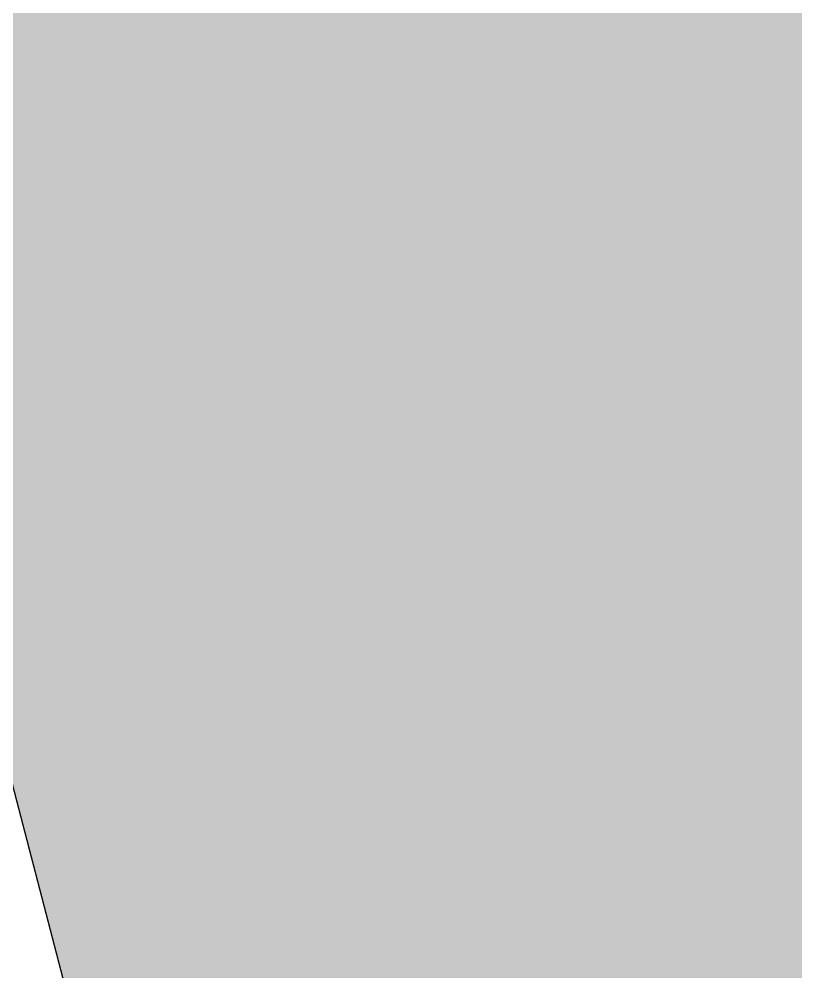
# Model space of a CAD drawing. Header units: millimetres. Extents: x -1 to 12300, y -1929 to 2470.
# Drawn here: x 8508.96252 to 8508.98564, y 1429.76458 to 1429.79296 of the extents above; entities that cross this region are included whole.
import ezdxf

# ---------------------------------------------------------------- set-up
doc = ezdxf.new("R2010")
doc.units = ezdxf.units.MM
doc.layers.get('0').update_dxf_attribs({"color": 250})
doc.layers.add('Background', color=7, linetype='Continuous')
doc.layers.add('Lines Runway', color=7, linetype='Continuous')
picture_1 = doc.add_image_def('image6.jpg', size_in_pixel=(1389, 712))

# ---------------------------------------------------------------- blocks, each defined once
blk = doc.blocks.new('A$C3CB048BA')
at = {"layer": 'Background', "true_color": 0x939495}
h = blk.add_hatch(color=252, dxfattribs=at)
h.dxf.hatch_style = 1
h.paths.add_polyline_path([(-1054.24624, 420.53041), (-1077.58822, 420.53041), (-1077.14165, 410.05115)])
h.paths.add_polyline_path([(-1077.8013, 425.53041), (-1090.37364, 415.81085, -0.149217), (-1077.8013, 420.53041), (-1077.58822, 420.53041)])
at = {"layer": 'Lines Runway', "true_color": 0x636466, "transparency": 33554687}
h = blk.add_hatch(color=251, dxfattribs=at)
h.dxf.hatch_style = 1
h.paths.add_polyline_path([(-931.24622, 1992.36969, -0.718052), (-889.94515, 2006.30061, -0.015992), (-871.84624, 1980.8765), (-871.84624, 2032.99368, -0.125286), (-931.24622, 2266.3304), (-931.24622, 2600.48439, -0.718052), (-889.94515, 2614.41531, -0.015992), (-871.84624, 2588.9912), (-871.84624, 2639.81829, -0.056383), (-913.14042, 2741.46051), (-973.74624, 2741.46051, 0.40957), (-943.74234, 2770.97632, -0.296822), (-925.44274, 2798.11819, -0.038613), (-931.24622, 2873.15501), (-931.24622, 3023.00471, -0.767327), (-888.32764, 3034.50471), (-855.62584, 2977.86354, -0.005593), (-850.27342, 2968.34864), (-846.5655, 2987.17059), (-916.81246, 3108.84191, 0.048512), (-925.2553, 3120.65444, 0.181323), (-943.74624, 3071.34191, 0.414214), (-1018.74624, 3146.34191), (-1056.24624, 3146.34191), (-1056.24624, 3133.84195), (-1056.24624, 1893.02055), (-2005.73093, 1893.02055), (-2005.73093, 4632.00183), (-2129.73093, 4632.00183), (-2129.73093, 4620.50183), (-2054.73093, 4620.50183, -0.414214), (-2017.23093, 4583.00183), (-2017.41696, 2997.00383, 0.414214), (-2054.91696, 3034.50383), (-2059.91696, 3034.50383, 0.38532), (-2097.23093, 3000.73445), (-2097.41696, 2997.00383, 0.488027), (-2129.73093, 3022.22553), (-2129.73093, 2988.87043, -0.386601), (-2108.91696, 2965.97455), (-2108.91696, 2800.15109), (-2108.91696, 2615.92468), (-2108.91696, 2431.69828), (-2108.91696, 2265.87482, -0.386601), (-2129.73093, 2242.97894), (-2129.73093, 2170.78166), (-2112.13235, 2140.30002, -0.131652), (-2108.91696, 2128.30002), (-2108.91696, 2080.40196), (-2108.73093, 1584.71485), (-2108.73093, 1418.89139, -0.388936), (-2129.73093, 1395.97851), (-2129.73093, 1347.12044), (-2103.92966, 1302.43133), (-2085.73093, 1270.9102), (-2085.73093, 1312.86211, -0.414214), (-2059.73093, 1338.86211), (-2054.73093, 1338.86211, -0.414214), (-2028.73093, 1312.86211), (-2028.73093, 1028.50183), (-2028.73093, 988.50183, -0.414214), (-2048.73093, 968.50183), (-2085.73093, 968.50183), (-2085.73093, 1270.9102), (-2129.73093, 1347.12044), (-2129.73093, 1324.12044), (-2111.94632, 1293.31659, -0.131652), (-2108.73093, 1281.31659), (-2108.73093, 1028.50183, -0.219217), (-2129.73093, 982.90578), (-2129.73093, 957.00183), (-2047.23093, 957.00183, 0.414214), (-2017.23093, 987.00183, 0.414214), (-1987.23093, 957.00183), (-1792.7986, 957.00183, 0.414214), (-1762.7986, 987.00183), (-1762.7986, 1320.36211), (-1762.7986, 1880.52055), (-1111.85635, 1880.52055), (-1111.85635, 1324.2394), (-1111.85635, 1319.09382, 0.414214), (-1081.85635, 1289.09382, 0.414214), (-1111.85635, 1259.09382), (-1111.85635, 709.98503, 0.414218), (-1081.85588, 679.98503), (-1073.74577, 679.98503, 0.414211), (-1043.74624, 709.98519), (-1043.74624, 1259.09399, 0.414212), (-1073.74624, 1289.09382, 0.414215), (-1043.74624, 1319.094), (-1043.74624, 1259.09382), (-1043.74624, 709.98503, 0.414214), (-1013.74624, 679.98503), (-973.74624, 679.98503, 0.414214), (-943.74624, 709.98503), (-943.74624, 1259.09382), (-943.74624, 1294.59892, 0.108351), (-935.08599, 1304.09382), (-871.84624, 1413.62827), (-871.84624, 1440.56904, -0.015992), (-889.94515, 1415.14493, -0.718052), (-931.24622, 1429.07585)])
h.paths.add_polyline_path([(-1056.24624, 1324.59398, -0.39592), (-1077.8013, 1301.63926, -0.395918), (-1099.35635, 1324.59382), (-1099.35635, 1868.02055), (-1056.24624, 1868.02055)], flags=16)
h.paths.add_polyline_path([(-1033.28892, 1675.22277, -0.414214), (-1010.28892, 1698.22277), (-981.28836, 1698.22277, -0.414214), (-958.28836, 1675.22277), (-958.28836, 1324.59382, -0.414214), (-981.28836, 1301.59382), (-1010.28892, 1301.59382, -0.414214), (-1033.28892, 1324.59382)], flags=16)
h.paths.add_polyline_path([(-1033.28892, 1746.22277), (-1033.28892, 2096.85172, -0.414214), (-1010.28892, 2119.85172), (-981.28836, 2119.85172, -0.414214), (-958.28836, 2096.85172), (-958.28836, 1746.22277, -0.414214), (-981.28836, 1723.22277), (-1010.28892, 1723.22277, -0.414214)], flags=16)
h.paths.add_polyline_path([(-1056.24624, 1253.59382), (-1056.24624, 715.48503, -0.395918), (-1077.8013, 692.53047, -0.395918), (-1099.35635, 715.48503), (-1099.35635, 1253.59382, -0.395918), (-1077.8013, 1276.54839, -0.395918)], flags=16)
h.paths.add_polyline_path([(-1008.24624, 1276.59382), (-981.28844, 1276.59382, -0.414215), (-958.28836, 1253.59382), (-958.28836, 715.65842, -0.415314), (-981.37489, 692.48503), (-1008.24624, 692.48503, -0.414214), (-1031.24624, 715.48503), (-1031.24624, 745.48507), (-1031.24624, 1253.59382, -0.414214)], flags=16)
h.paths.add_polyline_path([(-973.74624, 2132.35172), (-961.06675, 2132.35172, -0.155096), (-943.74624, 2126.84662), (-943.74624, 2162.35172, -0.414214)], flags=16)
h.paths.add_polyline_path([(-1030.33284, 2705.96051), (-1031.24624, 2167.85172, 0.414214), (-1008.24624, 2144.85172), (-979.24569, 2144.85172, 0.414214), (-956.24569, 2167.85172), (-956.24569, 2676.92342, 0.411006), (-1007.71218, 2728.95738, 0.409391)], flags=16)
h.paths.add_polyline_path([(-1775.2986, 1361.86211), (-1982.73093, 1361.86211, -0.414214), (-2005.73093, 1384.86211), (-2005.73093, 1868.02055), (-1775.2986, 1868.02055)], flags=16)
h.paths.add_polyline_path([(-1775.2986, 1315.86211), (-1775.2986, 991.50183, -0.414214), (-1798.2986, 968.50183), (-1982.73093, 968.50183, -0.414214), (-2005.73093, 991.50183), (-2005.73093, 1315.86211, -0.414214), (-1982.73093, 1338.86211), (-1798.2986, 1338.86211, -0.414214)], flags=16)
h.paths.add_polyline_path([(-2054.73093, 1361.86211), (-2059.73093, 1361.86211, -0.414214), (-2085.73093, 1387.86211), (-2085.73093, 2162.95019, -0.379575), (-2059.91696, 2185.84554), (-2054.91696, 2185.84554, -0.414214), (-2028.91696, 2159.84554), (-2028.73093, 1387.87464, -0.414355)], flags=16)
h.paths.add_polyline_path([(-2054.91696, 2208.84554), (-2059.91696, 2208.84554, -0.379575), (-2085.73093, 2231.74089), (-2085.73093, 3000.10848, -0.379575), (-2059.91696, 3023.00383), (-2054.91696, 3023.00383, -0.414214), (-2028.91696, 2997.00383), (-2028.91696, 2234.84554, -0.414214)], flags=16)
h.paths.add_polyline_path([(-1031.24624, 2776.96051), (-1031.24624, 3110.84195, -0.424007), (-1007.48, 3133.82918, -0.404487), (-956.24569, 3080.8586), (-956.24569, 2776.96051, -0.414214), (-979.24569, 2753.96051), (-1008.24624, 2753.96051, -0.414214)], flags=16)
edge = h.paths.add_edge_path()
edge.add_line((-1111.85635, 1324.2394), (-1111.85635, 1880.52055))
edge.add_arc((-1081.85635, 1319.09382), 30, 180, 270)
edge.add_arc((-1073.74624, 1319.09382), 30, 270, 360)
edge.add_line((-1043.74624, 3116.34191), (-1043.74624, 1319.09382))
edge.add_line((-2017.23093, 1880.52055), (-1043.74624, 1880.52055))
edge.add_line((-961.06675, 1289.09382), (-1124.35635, 1289.09382))
edge.add_arc((-1141.85635, 1320.36211), 30, 0, 90)
edge.add_line((-1111.85635, 1324.2394), (-1111.85635, 212.63032))
at = {"layer": 'Background'}
blk.add_line((-1077.14165, 410.05115), (-1054.24624, 420.53041), dxfattribs=at)

msp = doc.modelspace()

# ---------------------------------------------------------------- block references
at = {"xscale": 0.03333333600001721, "yscale": 0.03333333600001721, "zscale": 0.03333333600001721, "rotation": 259.9999999999999}
msp.add_blockref('A$C3CB048BA', (8489.080271, 1397.500839), dxfattribs=at)

# ---------------------------------------------------------------- pictures from other files: only their frames are drawn
image = msp.add_image(picture_1, insert=(8742.782901, 1174.278278), size_in_units=(533.33194, 273.385415), rotation=90)
image.dxf.flags = 7

doc.saveas('drawing.dxf')
